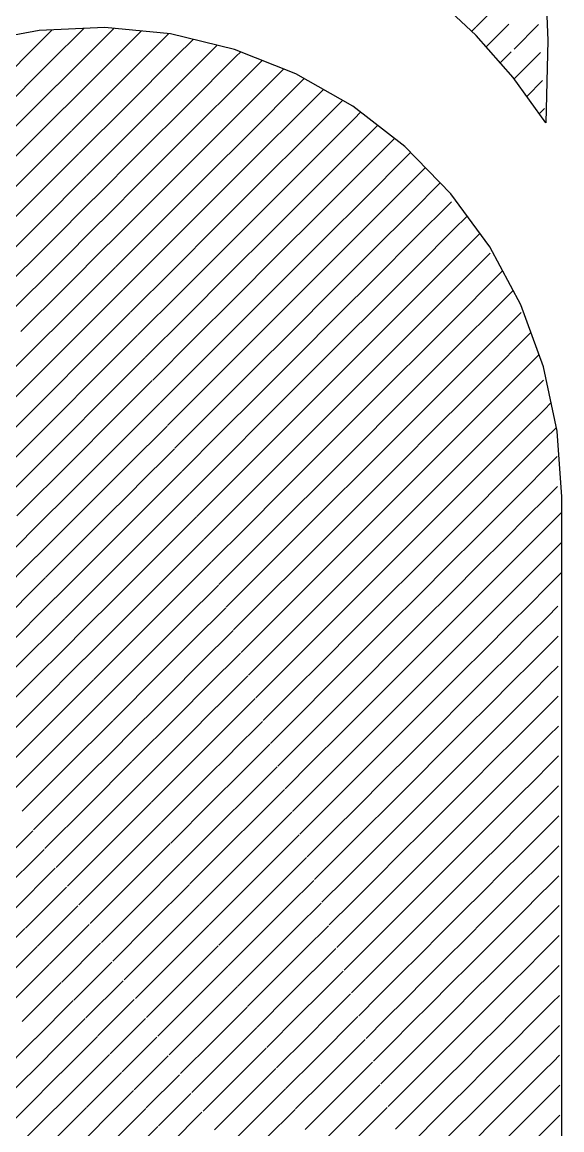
# Model space of a CAD drawing. Extents: x 0 to 13080, y 0 to 6750.
# Drawn here: x 12430.52 to 12440.04, y 1130.58 to 1150.13 of the extents above; entities that cross this region are included whole.
import ezdxf

# ---------------------------------------------------------------- set-up
doc = ezdxf.new("R2010")
doc.units = 0
doc.header["$MEASUREMENT"] = 0
doc.layers.add('MTH-CARIMBO-TXT1', color=1, linetype='CONTINUOUS')

msp = doc.modelspace()

# ---------------------------------------------------------------- linework, layer by layer
at = {"layer": 'MTH-CARIMBO-TXT1', "linetype": 'Continuous'}
for p, q in [((12438.532547, 1150.04651), (12439.070958, 1150.58492)), ((12431.005741, 1149.413995), (12431.607325, 1150.015578)), ((12432.020004, 1149.897928), (12432.138576, 1150.0165)), ((12438.452313, 1149.966276), (12438.5234, 1150.037362)), ((12438.707747, 1149.691379), (12439.108988, 1150.092621)), ((12439.197925, 1149.651228), (12439.632092, 1150.085394)), ((12429.98717, 1148.925754), (12430.875733, 1149.814317)), ((12430.875901, 1149.814485), (12431.053074, 1149.991658)), ((12431.135581, 1149.013505), (12432.020004, 1149.897928)), ((12432.13695, 1149.484544), (12432.621785, 1149.969379)), ((12432.253896, 1149.07116), (12433.104994, 1149.922258)), ((12433.234832, 1149.521766), (12433.535813, 1149.822747)), ((12433.338606, 1149.095209), (12433.962768, 1149.719371)), ((12431.265422, 1148.613015), (12432.13695, 1149.484544)), ((12432.370842, 1148.657776), (12433.234832, 1149.521766)), ((12433.44238, 1148.668653), (12434.293058, 1149.519331)), ((12434.293058, 1149.519331), (12434.376129, 1149.602403)), ((12434.383454, 1149.079397), (12434.755758, 1149.451701)), ((12438.955657, 1149.408959), (12439.147019, 1149.600321)), ((12439.201239, 1149.124212), (12439.667509, 1149.590482)), ((12430.128792, 1148.537046), (12431.005173, 1149.413426)), ((12434.47385, 1148.639463), (12435.135386, 1149.300999)), ((12431.395262, 1148.212526), (12432.253896, 1149.07116)), ((12432.487789, 1148.244392), (12433.338606, 1149.095209)), ((12433.546153, 1148.242097), (12434.383454, 1149.079397)), ((12435.380779, 1149.016062), (12435.49644, 1149.131723)), ((12439.422767, 1148.81541), (12439.702927, 1149.095569)), ((12430.270414, 1148.148338), (12431.134612, 1149.012536)), ((12434.564247, 1148.19953), (12435.380779, 1149.016062)), ((12435.457699, 1148.562652), (12435.834183, 1148.939136)), ((12431.525103, 1147.812036), (12432.370842, 1148.657776)), ((12432.604735, 1147.831008), (12433.44238, 1148.668653)), ((12433.649927, 1147.81554), (12434.47385, 1148.639463)), ((12435.534619, 1148.109242), (12436.171925, 1148.746548)), ((12430.412036, 1147.75963), (12431.264051, 1148.611645)), ((12434.654643, 1147.759596), (12435.457699, 1148.562652)), ((12436.384631, 1148.428923), (12436.491993, 1148.536286)), ((12439.644296, 1148.506608), (12439.738345, 1148.600657)), ((12435.611539, 1147.655832), (12436.384631, 1148.428923)), ((12436.448127, 1147.96209), (12436.790968, 1148.304931)), ((12430.553658, 1147.370922), (12431.393491, 1148.210754)), ((12431.654943, 1147.411546), (12432.487789, 1148.244392)), ((12432.721681, 1147.417624), (12433.546153, 1148.242097)), ((12433.753701, 1147.388984), (12434.564247, 1148.19953)), ((12434.745039, 1147.319662), (12435.534619, 1148.109242)), ((12436.511623, 1147.495256), (12437.089943, 1148.073576)), ((12435.688459, 1147.202422), (12436.448127, 1147.96209)), ((12430.69528, 1146.982214), (12431.52293, 1147.809863)), ((12431.784783, 1147.011057), (12432.604735, 1147.831008)), ((12432.838627, 1147.00424), (12433.649927, 1147.81554)), ((12433.857475, 1146.962427), (12434.654643, 1147.759596)), ((12436.575119, 1147.028422), (12437.293589, 1147.746892)), ((12437.293589, 1147.746892), (12437.374581, 1147.827884)), ((12434.835436, 1146.879728), (12435.611539, 1147.655832)), ((12435.765379, 1146.749012), (12436.511623, 1147.495256)), ((12437.343925, 1147.266897), (12437.636161, 1147.559134)), ((12429.73449, 1146.551754), (12430.553577, 1147.37084)), ((12430.836903, 1146.593506), (12431.652369, 1147.408973)), ((12431.914624, 1146.610567), (12432.721681, 1147.417624)), ((12432.955573, 1146.590856), (12433.753701, 1147.388984)), ((12433.961248, 1146.535871), (12434.745039, 1147.319662)), ((12437.39426, 1146.786902), (12437.897741, 1147.290383)), ((12434.925832, 1146.439795), (12435.688459, 1147.202422)), ((12436.638616, 1146.561588), (12437.343925, 1147.266897)), ((12429.887576, 1146.174509), (12430.695186, 1146.982119)), ((12430.978525, 1146.204798), (12431.781809, 1147.008082)), ((12432.044464, 1146.210077), (12432.838627, 1147.00424)), ((12433.072519, 1146.177472), (12433.857475, 1146.962427)), ((12434.065022, 1146.109315), (12434.835436, 1146.879728)), ((12435.842299, 1146.295602), (12436.575119, 1147.028422)), ((12437.444595, 1146.306907), (12438.095235, 1146.957547)), ((12435.016228, 1145.999861), (12435.765379, 1146.749012)), ((12436.702112, 1146.094754), (12437.39426, 1146.786902)), ((12438.132959, 1146.464941), (12438.372616, 1146.704598)), ((12430.040661, 1145.797265), (12430.836794, 1146.593398)), ((12431.120147, 1145.81609), (12431.911248, 1146.607191)), ((12432.174304, 1145.809587), (12432.955573, 1146.590856)), ((12433.189466, 1145.764088), (12433.961248, 1146.535871)), ((12435.91922, 1145.842192), (12436.638616, 1146.561588)), ((12434.168796, 1145.682758), (12434.925832, 1146.439795)), ((12435.106625, 1145.559927), (12435.842299, 1146.295602)), ((12436.765608, 1145.62792), (12437.444595, 1146.306907)), ((12437.49493, 1145.826912), (12438.132959, 1146.464941)), ((12438.170682, 1145.972334), (12438.596657, 1146.398309)), ((12430.193747, 1145.42002), (12430.978403, 1146.204676)), ((12431.261769, 1145.427382), (12432.040687, 1146.2063)), ((12432.304145, 1145.409098), (12433.072519, 1146.177472)), ((12433.306412, 1145.350704), (12434.065022, 1146.109315)), ((12434.272569, 1145.256202), (12435.016228, 1145.999861)), ((12435.99614, 1145.388782), (12436.702112, 1146.094754)), ((12437.545265, 1145.346918), (12438.170682, 1145.972334)), ((12438.208406, 1145.479728), (12438.776056, 1146.047378)), ((12430.346832, 1145.042776), (12431.120012, 1145.815955)), ((12431.403391, 1145.038674), (12432.170126, 1145.80541)), ((12432.433985, 1145.008608), (12433.189466, 1145.764088)), ((12435.197021, 1145.119993), (12435.91922, 1145.842192)), ((12436.829104, 1145.161086), (12437.49493, 1145.826912)), ((12438.802097, 1145.543089), (12438.996677, 1145.737669)), ((12433.423358, 1144.937321), (12434.168796, 1145.682758)), ((12434.376343, 1144.829646), (12435.106625, 1145.559927)), ((12436.07306, 1144.935372), (12436.765608, 1145.62792)), ((12438.24613, 1144.987121), (12438.802097, 1145.543089)), ((12430.499918, 1144.665531), (12431.261621, 1145.427234)), ((12431.545013, 1144.649966), (12432.299566, 1145.404519)), ((12432.563825, 1144.608118), (12433.306412, 1145.350704)), ((12435.287417, 1144.68006), (12435.99614, 1145.388782)), ((12436.892601, 1144.694253), (12437.545265, 1145.346918)), ((12437.595601, 1144.866923), (12438.208406, 1145.479728)), ((12438.828139, 1145.038801), (12439.181498, 1145.39216)), ((12433.540304, 1144.523937), (12434.272569, 1145.256202)), ((12434.480117, 1144.403089), (12435.197021, 1145.119993)), ((12436.14998, 1144.481962), (12436.829104, 1145.161086)), ((12430.653003, 1144.288286), (12431.40323, 1145.038513)), ((12431.686635, 1144.261258), (12432.429005, 1145.003628)), ((12432.693666, 1144.207629), (12433.423358, 1144.937321)), ((12435.377814, 1144.240126), (12436.07306, 1144.935372)), ((12437.645936, 1144.386928), (12438.24613, 1144.987121)), ((12438.283853, 1144.494515), (12438.828139, 1145.038801)), ((12438.85418, 1144.534512), (12439.322174, 1145.002506)), ((12433.65725, 1144.110553), (12434.376343, 1144.829646)), ((12436.956097, 1144.227419), (12437.595601, 1144.866923)), ((12430.806089, 1143.911042), (12431.544838, 1144.649791)), ((12431.828257, 1143.872549), (12432.558444, 1144.602737)), ((12434.583891, 1143.976533), (12435.287417, 1144.68006)), ((12436.2269, 1144.028552), (12436.892601, 1144.694253)), ((12438.321577, 1144.001909), (12438.85418, 1144.534512)), ((12439.33795, 1144.487952), (12439.497255, 1144.647256)), ((12432.823506, 1143.807139), (12433.540304, 1144.523937)), ((12433.774196, 1143.697169), (12434.480117, 1144.403089)), ((12435.46821, 1143.800192), (12436.14998, 1144.481962)), ((12437.019593, 1143.760585), (12437.645936, 1144.386928)), ((12437.696271, 1143.906933), (12438.283853, 1144.494515)), ((12438.880221, 1144.030223), (12439.33795, 1144.487952)), ((12429.582509, 1143.217792), (12430.653003, 1144.288286)), ((12430.959174, 1143.533797), (12431.686447, 1144.26107)), ((12431.969879, 1143.483841), (12432.687884, 1144.201846)), ((12434.687664, 1143.549977), (12435.377814, 1144.240126)), ((12436.30382, 1143.575142), (12436.956097, 1144.227419)), ((12439.353726, 1143.973398), (12439.639348, 1144.259019)), ((12432.953347, 1143.406649), (12433.65725, 1144.110553)), ((12433.891143, 1143.283785), (12434.583891, 1143.976533)), ((12435.558606, 1143.360258), (12436.2269, 1144.028552)), ((12437.746606, 1143.426938), (12438.321577, 1144.001909)), ((12438.3593, 1143.509302), (12438.880221, 1144.030223)), ((12438.906263, 1143.525934), (12439.353726, 1143.973398)), ((12429.751971, 1142.856924), (12430.806089, 1143.911042)), ((12431.11226, 1143.156553), (12431.828056, 1143.872349)), ((12432.111501, 1143.095133), (12432.817323, 1143.800956)), ((12434.791438, 1143.12342), (12435.46821, 1143.800192)), ((12436.38074, 1143.121732), (12437.019593, 1143.760585)), ((12437.083089, 1143.293751), (12437.696271, 1143.906933)), ((12439.369503, 1143.458844), (12439.720672, 1143.810013)), ((12433.083187, 1143.006159), (12433.774196, 1143.697169)), ((12435.649003, 1142.920325), (12436.30382, 1143.575142)), ((12429.921432, 1142.496055), (12430.959174, 1143.533797)), ((12431.265345, 1142.779308), (12431.969665, 1143.483627)), ((12432.253123, 1142.706425), (12432.946762, 1143.400065)), ((12434.008089, 1142.870401), (12434.687664, 1143.549977)), ((12434.895212, 1142.696864), (12435.558606, 1143.360258)), ((12437.146585, 1142.826917), (12437.746606, 1143.426938)), ((12437.796941, 1142.946943), (12438.3593, 1143.509302)), ((12438.397024, 1143.016696), (12438.906263, 1143.525934)), ((12438.932304, 1143.021646), (12439.369503, 1143.458844)), ((12439.728203, 1143.287214), (12439.852806, 1143.411817)), ((12433.213027, 1142.60567), (12433.891143, 1143.283785)), ((12436.45766, 1142.668322), (12437.083089, 1143.293751)), ((12439.385279, 1142.94429), (12439.728203, 1143.287214)), ((12430.090894, 1142.135186), (12431.11226, 1143.156553)), ((12431.418431, 1142.402063), (12432.111274, 1143.094906)), ((12432.394745, 1142.317717), (12433.076202, 1142.999174)), ((12434.125035, 1142.457017), (12434.791438, 1143.12342)), ((12435.739399, 1142.480391), (12436.38074, 1143.121732)), ((12437.847277, 1142.466948), (12438.397024, 1143.016696)), ((12438.434748, 1142.524089), (12438.932304, 1143.021646)), ((12439.735734, 1142.764415), (12439.946175, 1142.974856)), ((12430.260355, 1141.774318), (12431.265345, 1142.779308)), ((12433.342868, 1142.20518), (12434.008089, 1142.870401)), ((12434.998985, 1142.270307), (12435.649003, 1142.920325)), ((12436.534581, 1142.214912), (12437.146585, 1142.826917)), ((12437.210082, 1142.360083), (12437.796941, 1142.946943)), ((12438.958345, 1142.517357), (12439.385279, 1142.94429)), ((12431.571516, 1142.024819), (12432.252882, 1142.706185)), ((12432.536367, 1141.929009), (12433.205641, 1142.598283)), ((12434.241981, 1142.043633), (12434.895212, 1142.696864)), ((12435.829795, 1142.040457), (12436.45766, 1142.668322)), ((12439.401055, 1142.429736), (12439.735734, 1142.764415)), ((12430.429817, 1141.413449), (12431.418431, 1142.402063)), ((12433.472708, 1141.80469), (12434.125035, 1142.457017)), ((12435.102759, 1141.843751), (12435.739399, 1142.480391)), ((12437.273578, 1141.893249), (12437.847277, 1142.466948)), ((12437.897612, 1141.986953), (12438.434748, 1142.524089)), ((12438.472471, 1142.031483), (12438.958345, 1142.517357)), ((12438.984387, 1142.013068), (12439.401055, 1142.429736)), ((12439.743265, 1142.241616), (12439.9617, 1142.460051)), ((12431.724602, 1141.647574), (12432.394491, 1142.317464)), ((12432.677989, 1141.540301), (12433.33508, 1142.197393)), ((12434.358927, 1141.630249), (12434.998985, 1142.270307)), ((12435.920191, 1141.600523), (12436.534581, 1142.214912)), ((12436.611501, 1141.761502), (12437.210082, 1142.360083)), ((12439.416831, 1141.915182), (12439.743265, 1142.241616)), ((12430.599278, 1141.052581), (12431.571516, 1142.024819)), ((12433.602548, 1141.404201), (12434.241981, 1142.043633)), ((12435.206533, 1141.417195), (12435.829795, 1142.040457)), ((12437.947947, 1141.506958), (12438.472471, 1142.031483)), ((12438.510195, 1141.538876), (12438.984387, 1142.013068)), ((12431.877687, 1141.270329), (12432.5361, 1141.928742)), ((12432.819611, 1141.151593), (12433.46452, 1141.796502)), ((12434.475873, 1141.216865), (12435.102759, 1141.843751)), ((12436.688421, 1141.308092), (12437.273578, 1141.893249)), ((12437.337074, 1141.426416), (12437.897612, 1141.986953)), ((12439.010428, 1141.508779), (12439.416831, 1141.915182)), ((12439.750796, 1141.718817), (12439.963714, 1141.931735)), ((12430.76874, 1140.691712), (12431.724602, 1141.647574)), ((12433.732389, 1141.003711), (12434.358927, 1141.630249)), ((12435.310307, 1140.990638), (12435.920191, 1141.600523)), ((12436.010588, 1141.160589), (12436.611501, 1141.761502)), ((12439.432607, 1141.400629), (12439.750796, 1141.718817)), ((12432.030773, 1140.893085), (12432.677709, 1141.540021)), ((12434.59282, 1140.803481), (12435.206533, 1141.417195)), ((12436.765341, 1140.854682), (12437.337074, 1141.426416)), ((12437.40057, 1140.959582), (12437.947947, 1141.506958)), ((12437.998282, 1141.026964), (12438.510195, 1141.538876)), ((12438.547919, 1141.04627), (12439.010428, 1141.508779)), ((12439.758327, 1141.196018), (12439.965727, 1141.403418)), ((12439.965727, 1141.403418), (12440.041423, 1141.479114)), ((12430.938201, 1140.330843), (12431.877687, 1141.270329)), ((12432.961233, 1140.762885), (12433.593959, 1141.395611)), ((12433.862229, 1140.603221), (12434.475873, 1141.216865)), ((12436.100984, 1140.720656), (12436.688421, 1141.308092)), ((12439.036469, 1141.004491), (12439.432607, 1141.400629)), ((12429.647683, 1140.100986), (12430.59552, 1141.048822)), ((12432.183858, 1140.51584), (12432.819317, 1141.1513)), ((12435.41408, 1140.564082), (12436.010588, 1141.160589)), ((12437.464067, 1140.492748), (12437.998282, 1141.026964)), ((12438.048617, 1140.546969), (12438.547919, 1141.04627)), ((12439.448384, 1140.886075), (12439.758327, 1141.196018)), ((12431.107663, 1139.969975), (12432.030773, 1140.893085)), ((12433.102855, 1140.374177), (12433.723398, 1140.99472)), ((12434.709766, 1140.390097), (12435.310307, 1140.990638)), ((12436.19138, 1140.280722), (12436.765341, 1140.854682)), ((12436.842261, 1140.401273), (12437.40057, 1140.959582)), ((12438.585642, 1140.553663), (12439.036469, 1141.004491)), ((12439.062511, 1140.500202), (12439.448384, 1140.886075)), ((12439.765858, 1140.673219), (12439.967741, 1140.875102)), ((12439.967741, 1140.875102), (12440.041423, 1140.948783)), ((12429.832284, 1139.755256), (12430.764803, 1140.687775)), ((12432.336944, 1140.138596), (12432.960926, 1140.762578)), ((12433.99207, 1140.202731), (12434.59282, 1140.803481)), ((12435.517854, 1140.137526), (12436.100984, 1140.720656)), ((12439.46416, 1140.371521), (12439.765858, 1140.673219)), ((12431.277124, 1139.609106), (12432.183858, 1140.51584)), ((12433.244477, 1139.985469), (12433.852838, 1140.59383)), ((12434.826712, 1139.976714), (12435.41408, 1140.564082)), ((12436.919181, 1139.947863), (12437.464067, 1140.492748)), ((12437.527563, 1140.025914), (12438.048617, 1140.546969)), ((12438.098953, 1140.066974), (12438.585642, 1140.553663)), ((12438.623366, 1140.061057), (12439.062511, 1140.500202)), ((12430.016885, 1139.409527), (12430.934086, 1140.326728)), ((12432.490029, 1139.761351), (12433.102535, 1140.373857)), ((12434.12191, 1139.802242), (12434.709766, 1140.390097)), ((12435.621628, 1139.710969), (12436.19138, 1140.280722)), ((12436.281777, 1139.840788), (12436.842261, 1140.401273)), ((12439.088552, 1139.995913), (12439.46416, 1140.371521)), ((12439.773389, 1140.150419), (12439.969755, 1140.346786)), ((12439.969755, 1140.346786), (12440.041423, 1140.418453)), ((12431.446586, 1139.248238), (12432.336944, 1140.138596)), ((12433.386099, 1139.596761), (12433.982277, 1140.192939)), ((12434.943658, 1139.56333), (12435.517854, 1140.137526)), ((12437.591059, 1139.55908), (12438.098953, 1140.066974)), ((12438.149288, 1139.586979), (12438.623366, 1140.061057)), ((12439.479936, 1139.856967), (12439.773389, 1140.150419)), ((12430.201486, 1139.063798), (12431.103368, 1139.965681)), ((12432.643114, 1139.384106), (12433.244144, 1139.985136)), ((12434.25175, 1139.401752), (12434.826712, 1139.976714)), ((12435.725402, 1139.284413), (12436.281777, 1139.840788)), ((12436.372173, 1139.400854), (12436.919181, 1139.947863)), ((12436.996101, 1139.494453), (12437.527563, 1140.025914)), ((12438.661089, 1139.56845), (12439.088552, 1139.995913)), ((12439.114593, 1139.491624), (12439.479936, 1139.856967)), ((12431.616047, 1138.887369), (12432.490029, 1139.761351)), ((12433.527721, 1139.208053), (12434.111716, 1139.792048)), ((12435.060604, 1139.149946), (12435.621628, 1139.710969)), ((12439.78092, 1139.62762), (12439.971768, 1139.818469)), ((12430.386086, 1138.718069), (12431.272651, 1139.604633)), ((12432.7962, 1139.006862), (12433.385753, 1139.596414)), ((12434.381591, 1139.001262), (12434.943658, 1139.56333)), ((12436.462569, 1138.960921), (12436.996101, 1139.494453)), ((12437.073022, 1139.041043), (12437.591059, 1139.55908)), ((12437.654555, 1139.092246), (12438.149288, 1139.586979)), ((12438.199623, 1139.106984), (12438.661089, 1139.56845)), ((12438.698813, 1139.075844), (12439.114593, 1139.491624)), ((12439.495712, 1139.342413), (12439.78092, 1139.62762)), ((12431.785509, 1138.526501), (12432.643114, 1139.384106)), ((12433.669343, 1138.819345), (12434.241156, 1139.391157)), ((12435.17755, 1138.736562), (12435.725402, 1139.284413)), ((12435.829175, 1138.857857), (12436.372173, 1139.400854)), ((12439.140635, 1138.987336), (12439.495712, 1139.342413)), ((12439.788451, 1139.104821), (12439.973782, 1139.290153)), ((12430.570687, 1138.372339), (12431.441934, 1139.243586)), ((12432.949285, 1138.629617), (12433.527361, 1139.207693)), ((12434.511431, 1138.600773), (12435.060604, 1139.149946)), ((12437.149942, 1138.587633), (12437.654555, 1139.092246)), ((12437.718052, 1138.625412), (12438.199623, 1139.106984)), ((12438.249958, 1138.626989), (12438.698813, 1139.075844)), ((12439.511488, 1138.827859), (12439.788451, 1139.104821)), ((12430.755288, 1138.02661), (12431.611217, 1138.882539)), ((12431.95497, 1138.165632), (12432.7962, 1139.006862)), ((12433.810965, 1138.430637), (12434.370595, 1138.990267)), ((12435.932949, 1138.4313), (12436.462569, 1138.960921)), ((12436.552966, 1138.520987), (12437.073022, 1139.041043)), ((12438.736537, 1138.583237), (12439.140635, 1138.987336)), ((12433.102371, 1138.252373), (12433.66897, 1138.818972)), ((12434.641271, 1138.200283), (12435.17755, 1138.736562)), ((12435.294497, 1138.323178), (12435.829175, 1138.857857)), ((12439.166676, 1138.483047), (12439.511488, 1138.827859)), ((12439.795982, 1138.582022), (12439.975796, 1138.761836)), ((12430.939889, 1137.680881), (12431.7805, 1138.521492)), ((12432.124432, 1137.804763), (12432.949285, 1138.629617)), ((12433.952587, 1138.041928), (12434.500034, 1138.589376)), ((12436.036723, 1138.004744), (12436.552966, 1138.520987)), ((12436.643362, 1138.081053), (12437.149942, 1138.587633)), ((12437.226862, 1138.134223), (12437.718052, 1138.625412)), ((12437.781548, 1138.158579), (12438.249958, 1138.626989)), ((12438.300293, 1138.146994), (12438.736537, 1138.583237)), ((12438.77426, 1138.090631), (12439.166676, 1138.483047)), ((12439.527265, 1138.313305), (12439.795982, 1138.582022)), ((12429.724913, 1137.526565), (12430.570687, 1138.372339)), ((12433.255456, 1137.875128), (12433.810579, 1138.430251)), ((12434.771112, 1137.799793), (12435.294497, 1138.323178)), ((12435.411443, 1137.909794), (12435.932949, 1138.4313)), ((12439.192717, 1137.978758), (12439.527265, 1138.313305)), ((12431.124489, 1137.335151), (12431.949783, 1138.160444)), ((12432.293893, 1137.443895), (12433.102371, 1138.252373)), ((12434.094209, 1137.65322), (12434.629474, 1138.188485)), ((12436.140496, 1137.578188), (12436.643362, 1138.081053)), ((12436.733758, 1137.641119), (12437.226862, 1138.134223)), ((12437.303782, 1137.680813), (12437.781548, 1138.158579)), ((12437.845044, 1137.691745), (12438.300293, 1138.146994)), ((12438.350629, 1137.666999), (12438.77426, 1138.090631)), ((12439.803513, 1138.059223), (12439.977809, 1138.23352)), ((12429.924384, 1137.195706), (12430.755288, 1138.02661)), ((12433.408542, 1137.497883), (12433.952188, 1138.041529)), ((12434.900952, 1137.399303), (12435.411443, 1137.909794)), ((12435.528389, 1137.49641), (12436.036723, 1138.004744)), ((12438.811984, 1137.598024), (12439.192717, 1137.978758)), ((12439.543041, 1137.798751), (12439.803513, 1138.059223)), ((12431.30909, 1136.989422), (12432.119065, 1137.799397)), ((12432.463355, 1137.083026), (12433.255456, 1137.875128)), ((12434.235831, 1137.264512), (12434.758913, 1137.787594)), ((12437.380702, 1137.227403), (12437.845044, 1137.691745)), ((12439.218759, 1137.474469), (12439.543041, 1137.798751)), ((12439.811044, 1137.536424), (12439.979823, 1137.705203)), ((12430.123855, 1136.864847), (12430.939889, 1137.680881)), ((12432.632816, 1136.722158), (12433.408542, 1137.497883)), ((12433.561627, 1137.120639), (12434.093797, 1137.652808)), ((12435.030793, 1136.998814), (12435.528389, 1137.49641)), ((12435.645335, 1137.083026), (12436.140496, 1137.578188)), ((12436.24427, 1137.151631), (12436.733758, 1137.641119)), ((12436.824155, 1137.201186), (12437.303782, 1137.680813)), ((12437.90854, 1137.224911), (12438.350629, 1137.666999)), ((12438.400964, 1137.187004), (12438.811984, 1137.598024)), ((12439.558817, 1137.284198), (12439.811044, 1137.536424)), ((12430.323325, 1136.533987), (12431.124489, 1137.335151)), ((12431.493691, 1136.643693), (12432.288348, 1137.43835)), ((12434.377453, 1136.875804), (12434.888352, 1137.386704)), ((12438.849707, 1137.105418), (12439.218759, 1137.474469)), ((12432.802278, 1136.361289), (12433.561627, 1137.120639)), ((12433.714713, 1136.743394), (12434.235405, 1137.264087)), ((12435.762281, 1136.669642), (12436.24427, 1137.151631)), ((12436.348044, 1136.725075), (12436.824155, 1137.201186)), ((12436.914551, 1136.761252), (12437.380702, 1137.227403)), ((12437.457622, 1136.773993), (12437.90854, 1137.224911)), ((12437.972036, 1136.758077), (12438.400964, 1137.187004)), ((12438.451299, 1136.707009), (12438.849707, 1137.105418)), ((12439.2448, 1136.970181), (12439.558817, 1137.284198)), ((12439.818575, 1137.013625), (12439.981837, 1137.176887)), ((12430.522796, 1136.203128), (12431.30909, 1136.989422)), ((12431.678292, 1136.297963), (12432.457631, 1137.077303)), ((12434.519075, 1136.487096), (12435.017792, 1136.985813)), ((12435.160633, 1136.598324), (12435.645335, 1137.083026)), ((12438.887431, 1136.612811), (12439.2448, 1136.970181)), ((12439.574593, 1136.769644), (12439.818575, 1137.013625)), ((12431.862892, 1135.952234), (12432.626914, 1136.716255)), ((12432.971739, 1136.00042), (12433.714713, 1136.743394)), ((12433.867798, 1136.36615), (12434.377014, 1136.875365)), ((12435.879227, 1136.256258), (12436.348044, 1136.725075)), ((12436.451818, 1136.298518), (12436.914551, 1136.761252)), ((12437.004947, 1136.321318), (12437.457622, 1136.773993)), ((12437.534542, 1136.320583), (12437.972036, 1136.758077)), ((12439.270841, 1136.465892), (12439.574593, 1136.769644)), ((12430.722267, 1135.872269), (12431.493691, 1136.643693)), ((12434.660697, 1136.098388), (12435.147231, 1136.584922)), ((12435.290473, 1136.197834), (12435.762281, 1136.669642)), ((12438.035533, 1136.291243), (12438.451299, 1136.707009)), ((12438.501634, 1136.227015), (12438.887431, 1136.612811)), ((12439.826106, 1136.490826), (12439.98385, 1136.648571)), ((12432.047493, 1135.606505), (12432.796197, 1136.355208)), ((12433.141201, 1135.639552), (12433.867798, 1136.36615)), ((12434.020884, 1135.988905), (12434.518623, 1136.486644)), ((12436.555591, 1135.871962), (12437.004947, 1136.321318)), ((12438.925155, 1136.120205), (12439.270841, 1136.465892)), ((12439.59037, 1136.25509), (12439.826106, 1136.490826)), ((12430.921738, 1135.54141), (12431.678292, 1136.297963)), ((12434.802319, 1135.70968), (12435.27667, 1136.184031)), ((12435.420314, 1135.797345), (12435.879227, 1136.256258)), ((12435.996174, 1135.842874), (12436.451818, 1136.298518)), ((12437.095344, 1135.881384), (12437.534542, 1136.320583)), ((12437.611462, 1135.867173), (12438.035533, 1136.291243)), ((12438.099029, 1135.824409), (12438.501634, 1136.227015)), ((12439.296883, 1135.961603), (12439.59037, 1136.25509)), ((12431.121209, 1135.21055), (12431.862892, 1135.952234)), ((12432.232094, 1135.260775), (12432.96548, 1135.994161)), ((12433.310662, 1135.278683), (12434.020884, 1135.988905)), ((12434.173969, 1135.61166), (12434.660232, 1136.097923)), ((12438.551969, 1135.74702), (12438.925155, 1136.120205)), ((12438.962878, 1135.627599), (12439.296883, 1135.961603)), ((12439.606146, 1135.740536), (12439.833637, 1135.968027)), ((12439.833637, 1135.968027), (12439.985864, 1136.120254)), ((12429.939982, 1135.089984), (12430.707863, 1135.857865)), ((12434.943941, 1135.320972), (12435.40611, 1135.783141)), ((12435.550154, 1135.396855), (12435.996174, 1135.842874)), ((12436.11312, 1135.42949), (12436.555591, 1135.871962)), ((12436.659365, 1135.445406), (12437.095344, 1135.881384)), ((12437.18574, 1135.441451), (12437.611462, 1135.867173)), ((12437.688383, 1135.413763), (12438.099029, 1135.824409)), ((12438.162525, 1135.357576), (12438.551969, 1135.74702)), ((12439.322924, 1135.457314), (12439.606146, 1135.740536)), ((12431.32068, 1134.879691), (12432.047493, 1135.606505)), ((12432.416695, 1134.915046), (12433.134762, 1135.633114)), ((12433.480124, 1134.917815), (12434.173969, 1135.61166)), ((12434.327055, 1135.234416), (12434.801841, 1135.709201)), ((12438.602305, 1135.267025), (12438.962878, 1135.627599)), ((12439.841168, 1135.445228), (12439.987878, 1135.591938)), ((12430.153124, 1134.772796), (12430.906902, 1135.526573)), ((12435.085563, 1134.932264), (12435.535549, 1135.38225)), ((12435.679994, 1134.996365), (12436.11312, 1135.42949)), ((12436.230066, 1135.016107), (12436.659365, 1135.445406)), ((12436.763139, 1135.018849), (12437.18574, 1135.441451)), ((12437.276136, 1135.001517), (12437.688383, 1135.413763)), ((12437.765303, 1134.960353), (12438.162525, 1135.357576)), ((12439.000602, 1135.134992), (12439.322924, 1135.457314)), ((12439.621922, 1135.225982), (12439.841168, 1135.445228)), ((12430.366266, 1134.455608), (12431.105941, 1135.195282)), ((12431.52015, 1134.548832), (12432.232094, 1135.260775)), ((12432.601296, 1134.569317), (12433.304045, 1135.272066)), ((12433.649585, 1134.556946), (12434.327055, 1135.234416)), ((12434.48014, 1134.857171), (12434.943449, 1135.32048)), ((12438.226021, 1134.890742), (12438.602305, 1135.267025)), ((12439.348965, 1134.953026), (12439.621922, 1135.225982)), ((12435.227185, 1134.543556), (12435.664988, 1134.981359)), ((12435.809835, 1134.595875), (12436.230066, 1135.016107)), ((12436.347012, 1134.602723), (12436.763139, 1135.018849)), ((12436.866913, 1134.592293), (12437.276136, 1135.001517)), ((12437.366533, 1134.561583), (12437.765303, 1134.960353)), ((12438.65264, 1134.78703), (12439.000602, 1135.134992)), ((12439.038325, 1134.642386), (12439.348965, 1134.953026)), ((12439.848699, 1134.922429), (12439.989891, 1135.063621)), ((12430.579408, 1134.13842), (12431.30498, 1134.863991)), ((12431.719621, 1134.217973), (12432.416695, 1134.915046)), ((12432.785896, 1134.223587), (12433.473328, 1134.911019)), ((12433.819047, 1134.196078), (12434.48014, 1134.857171)), ((12434.633226, 1134.479926), (12435.085058, 1134.931759)), ((12437.842223, 1134.506943), (12438.226021, 1134.890742)), ((12438.289518, 1134.423908), (12438.65264, 1134.78703)), ((12439.637698, 1134.711428), (12439.848699, 1134.922429)), ((12431.919092, 1133.887113), (12432.601296, 1134.569317)), ((12435.368807, 1134.154848), (12435.794428, 1134.580468)), ((12435.939675, 1134.195386), (12436.347012, 1134.602723)), ((12436.463958, 1134.189339), (12436.866913, 1134.592293)), ((12436.970686, 1134.165737), (12437.366533, 1134.561583)), ((12438.702975, 1134.307035), (12439.038325, 1134.642386)), ((12439.375007, 1134.448737), (12439.637698, 1134.711428)), ((12430.79255, 1133.821232), (12431.504019, 1134.5327)), ((12432.970497, 1133.877858), (12433.642611, 1134.549972)), ((12433.988508, 1133.835209), (12434.633226, 1134.479926)), ((12434.786311, 1134.102682), (12435.226667, 1134.543038)), ((12437.456929, 1134.121649), (12437.842223, 1134.506943)), ((12437.919143, 1134.053533), (12438.289518, 1134.423908)), ((12439.076049, 1134.149779), (12439.375007, 1134.448737)), ((12439.653474, 1134.196874), (12439.85623, 1134.39963)), ((12439.85623, 1134.39963), (12439.991905, 1134.535305)), ((12431.005692, 1133.504044), (12431.703058, 1134.201409)), ((12432.118563, 1133.556254), (12432.785896, 1134.223587)), ((12433.155098, 1133.532129), (12433.811894, 1134.188925)), ((12435.510429, 1133.76614), (12435.923867, 1134.179578)), ((12436.069516, 1133.794896), (12436.463958, 1134.189339)), ((12438.353014, 1133.957074), (12438.702975, 1134.307035)), ((12439.401048, 1133.944448), (12439.653474, 1134.196874)), ((12429.842909, 1133.40192), (12430.570703, 1134.129714)), ((12434.15797, 1133.47434), (12434.786311, 1134.102682)), ((12434.939397, 1133.725437), (12435.368276, 1134.154316)), ((12436.580904, 1133.775955), (12436.970686, 1134.165737)), ((12437.07446, 1133.73918), (12437.456929, 1134.121649)), ((12437.547325, 1133.681716), (12437.919143, 1134.053533)), ((12438.75331, 1133.82704), (12439.076049, 1134.149779)), ((12439.863761, 1133.876831), (12439.993919, 1134.006989)), ((12430.069277, 1133.097959), (12430.783611, 1133.812292)), ((12431.218834, 1133.186856), (12431.902097, 1133.870118)), ((12432.318034, 1133.225395), (12432.970497, 1133.877858)), ((12433.339699, 1133.186399), (12433.981177, 1133.827877)), ((12437.996063, 1133.600123), (12438.353014, 1133.957074)), ((12438.41651, 1133.49024), (12438.75331, 1133.82704)), ((12439.113773, 1133.657173), (12439.401048, 1133.944448)), ((12439.669251, 1133.68232), (12439.863761, 1133.876831)), ((12434.327431, 1133.113472), (12434.939397, 1133.725437)), ((12435.092482, 1133.348193), (12435.509884, 1133.765595)), ((12435.652051, 1133.377432), (12436.053306, 1133.778687)), ((12436.199356, 1133.394406), (12436.580904, 1133.775955)), ((12436.697851, 1133.362571), (12437.07446, 1133.73918)), ((12437.178234, 1133.312624), (12437.547325, 1133.681716)), ((12437.637722, 1133.241782), (12437.996063, 1133.600123)), ((12438.803645, 1133.347045), (12439.113773, 1133.657173)), ((12439.427089, 1133.440159), (12439.669251, 1133.68232)), ((12430.295646, 1132.793997), (12430.996518, 1133.49487)), ((12431.431977, 1132.869668), (12432.101136, 1133.538827)), ((12432.517505, 1132.894536), (12433.155098, 1133.532129)), ((12433.524299, 1132.84067), (12434.15046, 1133.46683)), ((12438.072983, 1133.146713), (12438.41651, 1133.49024)), ((12439.151496, 1133.164566), (12439.427089, 1133.440159)), ((12439.871292, 1133.354032), (12439.995932, 1133.478672)), ((12431.645119, 1132.55248), (12432.300175, 1133.207536)), ((12434.496893, 1132.752603), (12435.092482, 1133.348193)), ((12435.245568, 1132.970948), (12435.651493, 1133.376874)), ((12435.793673, 1132.988724), (12436.182746, 1133.377796)), ((12436.329196, 1132.993917), (12436.697851, 1133.362571)), ((12436.814797, 1132.949187), (12437.178234, 1133.312624)), ((12437.282007, 1132.886068), (12437.637722, 1133.241782)), ((12438.480006, 1133.023406), (12438.803645, 1133.347045)), ((12439.685027, 1133.167767), (12439.871292, 1133.354032)), ((12430.522015, 1132.490036), (12431.209426, 1133.177447)), ((12432.716975, 1132.563676), (12433.339699, 1133.186399)), ((12433.7089, 1132.494941), (12434.319742, 1133.105783)), ((12437.728118, 1132.801848), (12438.072983, 1133.146713)), ((12438.149903, 1132.693303), (12438.480006, 1133.023406)), ((12438.85398, 1132.86705), (12439.151496, 1133.164566)), ((12439.453131, 1132.935871), (12439.685027, 1133.167767)), ((12430.748383, 1132.186075), (12431.422334, 1132.860025)), ((12431.858261, 1132.235291), (12432.499214, 1132.876245)), ((12432.916446, 1132.232817), (12433.524299, 1132.84067)), ((12434.666354, 1132.391735), (12435.245568, 1132.970948)), ((12435.398653, 1132.593703), (12435.793102, 1132.988152)), ((12435.935295, 1132.600016), (12436.312185, 1132.976905)), ((12436.459037, 1132.593427), (12436.814797, 1132.949187)), ((12436.931743, 1132.535803), (12437.282007, 1132.886068)), ((12438.543503, 1132.556572), (12438.85398, 1132.86705)), ((12439.18922, 1132.67196), (12439.453131, 1132.935871)), ((12439.700803, 1132.653213), (12439.878823, 1132.831232)), ((12439.878823, 1132.831232), (12439.997946, 1132.950356)), ((12433.893501, 1132.149211), (12434.489025, 1132.744736)), ((12437.385781, 1132.459511), (12437.728118, 1132.801848)), ((12437.818514, 1132.361914), (12438.149903, 1132.693303)), ((12438.904316, 1132.387055), (12439.18922, 1132.67196)), ((12439.479172, 1132.431582), (12439.700803, 1132.653213)), ((12430.974752, 1131.882113), (12431.635242, 1132.542602)), ((12432.071403, 1131.918103), (12432.698253, 1132.544953)), ((12433.115917, 1131.901958), (12433.7089, 1132.494941)), ((12434.835816, 1132.030866), (12435.398653, 1132.593703)), ((12435.551739, 1132.216459), (12435.934711, 1132.599431)), ((12436.076917, 1132.211308), (12436.441624, 1132.576015)), ((12436.588877, 1132.192937), (12436.931743, 1132.535803)), ((12437.048689, 1132.122419), (12437.385781, 1132.459511)), ((12438.226823, 1132.239893), (12438.543503, 1132.556572)), ((12439.226944, 1132.179353), (12439.479172, 1132.431582)), ((12439.886354, 1132.308433), (12439.99996, 1132.422039)), ((12431.201121, 1131.578152), (12431.848149, 1132.22518)), ((12434.078102, 1131.803482), (12434.658308, 1132.383689)), ((12435.005277, 1131.669997), (12435.551739, 1132.216459)), ((12437.489555, 1132.032955), (12437.818514, 1132.361914)), ((12437.908911, 1131.92198), (12438.226823, 1132.239893)), ((12438.606999, 1132.089739), (12438.904316, 1132.387055)), ((12439.716579, 1132.138659), (12439.886354, 1132.308433)), ((12430.064846, 1131.502537), (12430.746308, 1132.183999)), ((12432.284545, 1131.600915), (12432.897292, 1132.213662)), ((12433.315388, 1131.571099), (12433.893501, 1132.149211)), ((12434.262702, 1131.457753), (12434.827591, 1132.022641)), ((12435.704824, 1131.839214), (12436.07632, 1132.21071)), ((12436.218539, 1131.822599), (12436.571064, 1132.175124)), ((12436.718717, 1131.792447), (12437.048689, 1132.122419)), ((12437.165635, 1131.709035), (12437.489555, 1132.032955)), ((12438.303744, 1131.786483), (12438.606999, 1132.089739)), ((12438.954651, 1131.907061), (12439.226944, 1132.179353)), ((12439.505213, 1131.927293), (12439.716579, 1132.138659)), ((12430.304091, 1131.211452), (12430.972626, 1131.879987)), ((12431.427489, 1131.27419), (12432.061057, 1131.907758)), ((12432.497687, 1131.283727), (12433.096331, 1131.882371)), ((12435.174739, 1131.309129), (12435.704824, 1131.839214)), ((12437.593329, 1131.606398), (12437.908911, 1131.92198)), ((12438.670495, 1131.622905), (12438.954651, 1131.907061)), ((12439.264667, 1131.686747), (12439.505213, 1131.927293)), ((12439.893885, 1131.785634), (12440.001973, 1131.893723)), ((12433.514859, 1131.240239), (12434.078102, 1131.803482)), ((12434.447303, 1131.112023), (12434.996874, 1131.661594)), ((12435.857909, 1131.46197), (12436.217928, 1131.821989)), ((12436.360161, 1131.433891), (12436.700503, 1131.774233)), ((12436.848558, 1131.391958), (12437.165635, 1131.709035)), ((12437.999307, 1131.482047), (12438.303744, 1131.786483)), ((12439.004986, 1131.427066), (12439.264667, 1131.686747)), ((12439.732356, 1131.624105), (12439.893885, 1131.785634)), ((12430.543335, 1130.920366), (12431.198945, 1131.575976)), ((12431.653858, 1130.970229), (12432.273965, 1131.590335)), ((12432.710829, 1130.966539), (12433.29537, 1131.55108)), ((12433.71433, 1130.90938), (12434.262702, 1131.457753)), ((12435.3442, 1130.94826), (12435.857909, 1131.46197)), ((12437.282581, 1131.295651), (12437.593329, 1131.606398)), ((12437.697102, 1131.179842), (12437.999307, 1131.482047)), ((12438.380664, 1131.333073), (12438.670495, 1131.622905)), ((12439.531255, 1131.423004), (12439.732356, 1131.624105)), ((12430.78258, 1130.629281), (12431.425264, 1131.271965)), ((12431.880227, 1130.666267), (12432.486872, 1131.272913)), ((12434.631904, 1130.766294), (12435.166157, 1131.300547)), ((12436.010995, 1131.084725), (12436.359537, 1131.433267)), ((12436.501783, 1131.045183), (12436.829942, 1131.373342)), ((12436.978398, 1130.991468), (12437.282581, 1131.295651)), ((12438.089703, 1131.042113), (12438.380664, 1131.333073)), ((12438.733991, 1131.156071), (12439.004986, 1131.427066)), ((12439.302391, 1131.19414), (12439.531255, 1131.423004)), ((12439.748132, 1131.109551), (12439.901416, 1131.262835)), ((12439.901416, 1131.262835), (12440.003987, 1131.365406)), ((12432.923971, 1130.649351), (12433.494409, 1131.219789)), ((12433.9138, 1130.578521), (12434.447303, 1131.112023)), ((12435.513662, 1130.587392), (12436.010995, 1131.084725)), ((12436.16408, 1130.70748), (12436.501146, 1131.044546)), ((12437.399528, 1130.882267), (12437.697102, 1131.179842)), ((12438.457584, 1130.879663), (12438.733991, 1131.156071)), ((12439.055321, 1130.947071), (12439.302391, 1131.19414)), ((12439.557296, 1130.918716), (12439.748132, 1131.109551)), ((12419.74698, 1120.124011), (12430.543335, 1130.920366)), ((12431.021824, 1130.338195), (12431.651583, 1130.967954)), ((12432.106596, 1130.362306), (12432.69978, 1130.955491)), ((12433.137113, 1130.332163), (12433.693447, 1130.888498)), ((12434.816505, 1130.420565), (12435.335439, 1130.9395)), ((12436.643405, 1130.656475), (12436.959382, 1130.972451)), ((12437.108239, 1130.590978), (12437.399528, 1130.882267)), ((12437.800876, 1130.753286), (12438.089703, 1131.042113)), ((12438.1801, 1130.602179), (12438.457584, 1130.879663)), ((12438.797487, 1130.689237), (12439.055321, 1130.947071)), ((12439.340114, 1130.701534), (12439.557296, 1130.918716)), ((12431.261069, 1130.047109), (12431.877902, 1130.663943)), ((12434.113271, 1130.247662), (12434.631904, 1130.766294)), ((12435.683123, 1130.226523), (12436.16408, 1130.70748)), ((12436.317166, 1130.330236), (12436.642755, 1130.655825)), ((12437.516474, 1130.468883), (12437.800876, 1130.753286)), ((12438.534504, 1130.426253), (12438.797487, 1130.689237)), ((12439.105656, 1130.467076), (12439.340114, 1130.701534)), ((12439.763908, 1130.594997), (12439.908947, 1130.740036)), ((12439.908947, 1130.740036), (12440.006001, 1130.83709)), ((12419.740971, 1119.587672), (12430.78258, 1130.629281)), ((12432.332964, 1130.058345), (12432.912688, 1130.638068)), ((12437.90465, 1130.326729), (12438.1801, 1130.602179)), ((12439.583337, 1130.414427), (12439.763908, 1130.594997))]:
    msp.add_line(p, q, dxfattribs=at)
for points in [[(12439.736932, 1151.250121), (12439.793563, 1149.800653), (12439.756243, 1148.350559), (12439.181694, 1149.151458), (12438.531448, 1149.892219), (12437.811762, 1150.565716)], [(12440.041423, 1121.543639), (12440.041423, 1141.751562), (12439.959984, 1142.91023), (12439.71727, 1144.046114), (12439.318054, 1145.13688), (12438.770185, 1146.161079), (12438.084436, 1147.098571), (12437.274291, 1147.930923), (12436.355681, 1148.641767), (12435.346668, 1149.217126), (12434.267094, 1149.645687), (12433.138187, 1149.919021), (12431.982144, 1150.031755), (12430.821698, 1149.981672), (12429.679666, 1149.769756), (12428.582603, 1149.390322)]]:
    msp.add_lwpolyline(points, dxfattribs=at)

doc.saveas('drawing.dxf')
